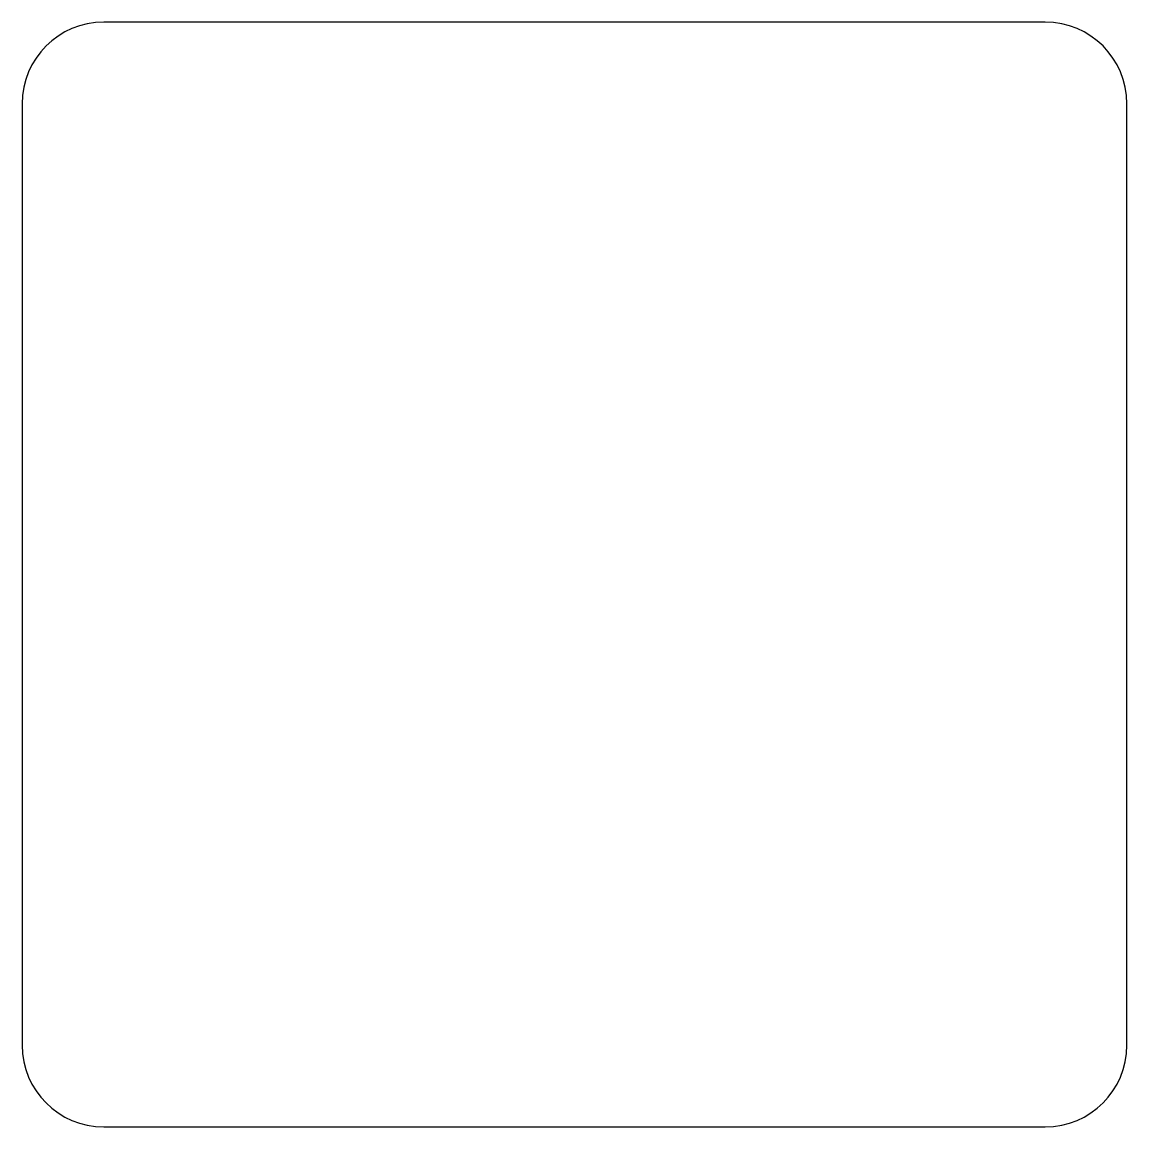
# Model space of a CAD drawing. Header units: inches. Extents: x -13 to 163, y -65 to 111.
import ezdxf

# ---------------------------------------------------------------- set-up
doc = ezdxf.new("R2010")
doc.units = ezdxf.units.IN
doc.header["$MEASUREMENT"] = 0

# ---------------------------------------------------------------- blocks, each defined once
blk = doc.blocks.new('block 2')
at = {"color": 7, "lineweight": 25, "true_color": 0xffffff}
blk.add_open_spline([(0.32, 110.58), (-6.86, 110.58), (-12.68, 104.76), (-12.68, 97.58)], degree=3, dxfattribs=at)
blk = doc.blocks.new('block 3')
at = {"color": 7, "lineweight": 25, "true_color": 0xffffff}
blk.add_open_spline([(-12.68, -52.42), (-12.68, -59.6), (-6.86, -65.42), (0.32, -65.42)], degree=3, dxfattribs=at)
blk = doc.blocks.new('block 4')
at = {"color": 7, "lineweight": 25, "true_color": 0xffffff}
blk.add_open_spline([(150.32, -65.42), (157.5, -65.42), (163.32, -59.6), (163.32, -52.42)], degree=3, dxfattribs=at)
blk = doc.blocks.new('block 5')
at = {"color": 7, "lineweight": 25, "true_color": 0xffffff}
blk.add_open_spline([(163.32, 97.58), (163.32, 104.76), (157.5, 110.58), (150.32, 110.58)], degree=3, dxfattribs=at)
blk = doc.blocks.new('block 6')
at = {"color": 7, "lineweight": 25, "true_color": 0xffffff}
blk.add_lwpolyline([(-12.68, 97.58), (-12.68, -52.42)], dxfattribs=at)
blk = doc.blocks.new('block 7')
at = {"color": 7, "lineweight": 25, "true_color": 0xffffff}
blk.add_lwpolyline([(0.32, -65.42), (150.32, -65.42)], dxfattribs=at)
blk = doc.blocks.new('block 8')
at = {"color": 7, "lineweight": 25, "true_color": 0xffffff}
blk.add_lwpolyline([(163.32, -52.42), (163.32, 97.58)], dxfattribs=at)
blk = doc.blocks.new('block 9')
at = {"color": 7, "lineweight": 25, "true_color": 0xffffff}
blk.add_lwpolyline([(150.32, 110.58), (0.32, 110.58)], dxfattribs=at)

msp = doc.modelspace()

# ---------------------------------------------------------------- block references
for name in ['block 2', 'block 9', 'block 5', 'block 6', 'block 8', 'block 3', 'block 4', 'block 7']:
    msp.add_blockref(name, (0, 0))

doc.saveas('drawing.dxf')
